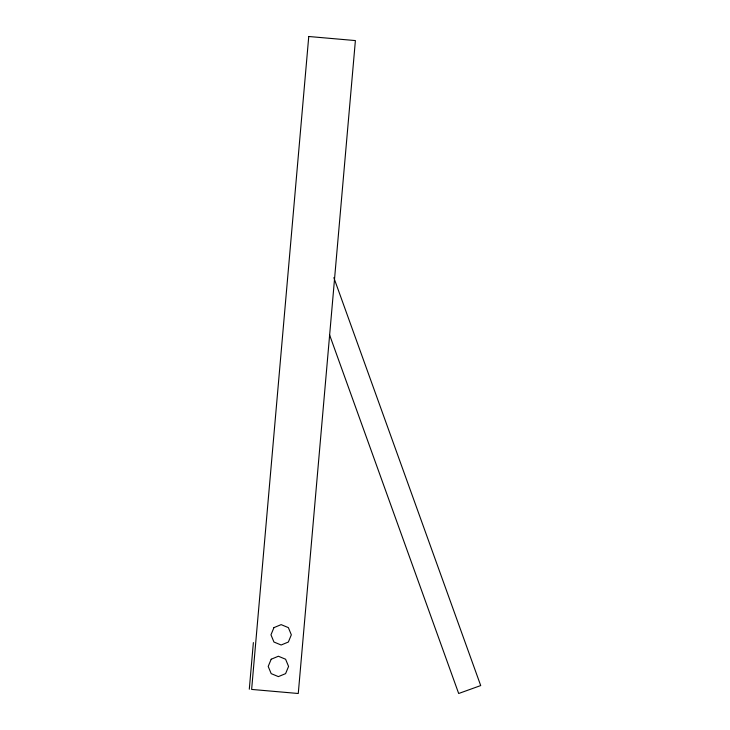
<?xml version="1.0" encoding="UTF-8"?>
<svg xmlns="http://www.w3.org/2000/svg" width="730" height="730" viewBox="0 0 730 730"><rect width="100%" height="100%" fill="white"/><g stroke="black" fill="none" stroke-linecap="round" stroke-linejoin="round"><path stroke-width="1.09" d="M249.295 689.211L253.374 642.582M333.847 277.674L480.705 685.57L458.677 693.5L329.577 334.897M308.754 36.5L251.631 689.421L298.269 693.5L355.391 40.579L308.754 36.5M273.951 627.617L270.967 634.817L273.951 642.026L281.15 645.001L288.359 642.026L291.334 634.817L288.359 627.617L281.15 624.634L273.951 627.617M271.186 659.226L268.202 666.435L271.186 673.635L278.385 676.619L285.594 673.635L288.569 666.435L285.594 659.226L278.385 656.243L271.186 659.226"/></g></svg>
